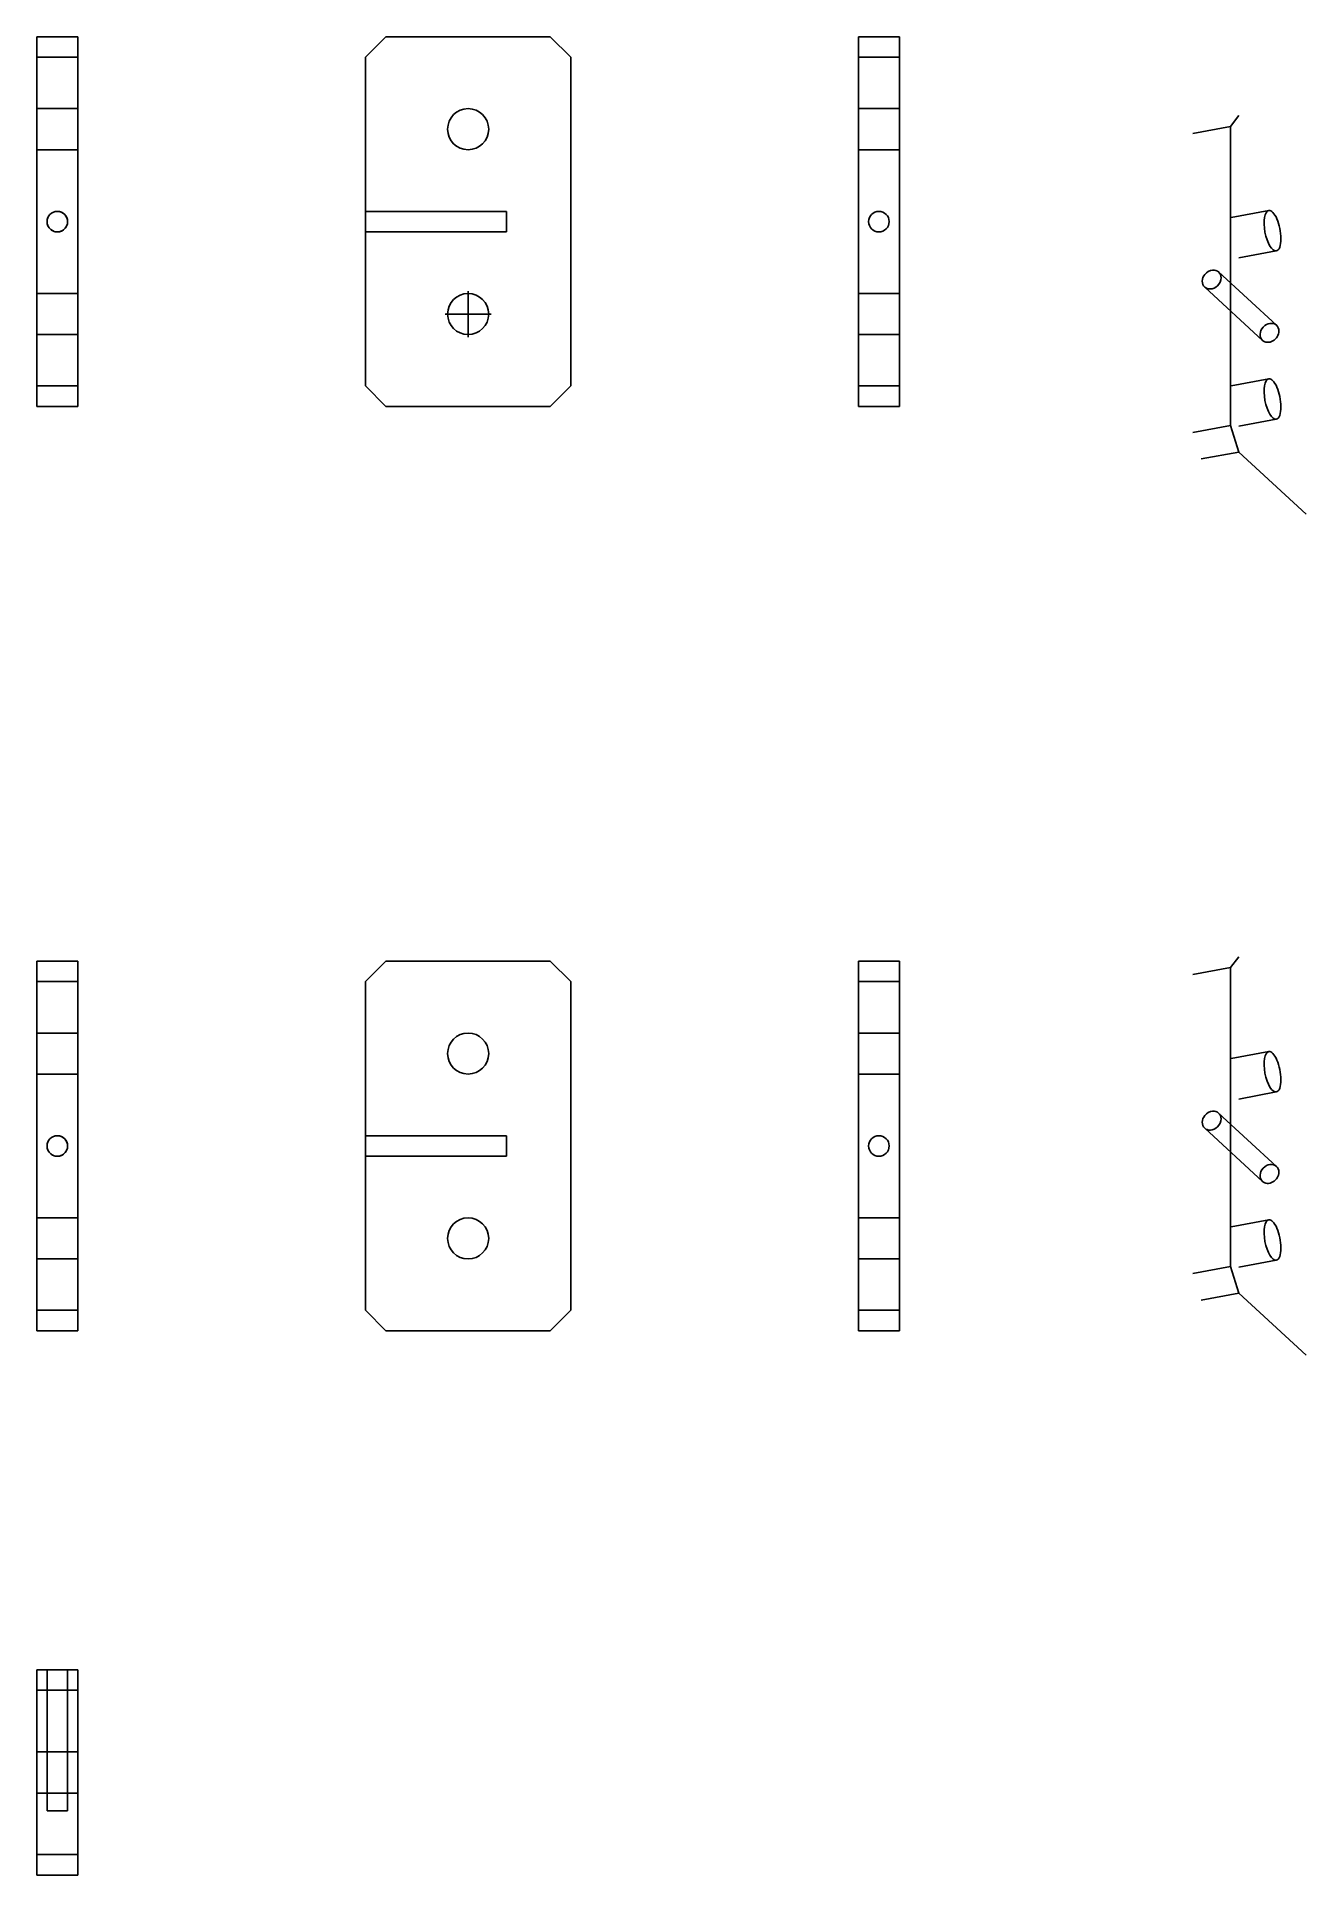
# Model space of a CAD drawing. Extents: x 0 to 155, y 0 to 224.
import ezdxf

# ---------------------------------------------------------------- set-up
doc = ezdxf.new("R2010")
doc.units = 0
doc.layers.get('0').update_dxf_attribs({"linetype": 'CONTINUOUS'})

msp = doc.modelspace()

# ---------------------------------------------------------------- linework, layer by layer
at = {"color": 253}
for p, q in [((0.08, 221.33), (0.08, 223.83)), ((5.08, 223.83), (0.08, 223.83)), ((5.08, 221.33), (5.08, 223.83)), ((40.08, 221.33), (42.58, 223.83)), ((62.58, 223.83), (42.58, 223.83)), ((65.08, 221.33), (62.58, 223.83)), ((105.08, 223.83), (100.08, 223.83)), ((100.08, 221.33), (100.08, 223.83)), ((105.08, 221.33), (105.08, 223.83)), ((0.08, 181.33), (0.08, 221.33)), ((5.08, 221.33), (0.08, 221.33)), ((5.08, 181.33), (5.08, 221.33)), ((40.08, 181.33), (40.08, 221.33)), ((65.08, 181.33), (65.08, 221.33)), ((105.08, 221.33), (100.08, 221.33)), ((100.08, 181.33), (100.08, 221.33)), ((105.08, 181.33), (105.08, 221.33)), ((0.08, 212.58), (0.08, 215.08)), ((0.08, 215.08), (0.08, 210.08)), ((5.08, 215.08), (0.08, 215.08)), ((5.08, 212.58), (5.08, 215.08)), ((5.08, 215.08), (5.08, 210.08)), ((100.08, 212.58), (100.08, 215.08)), ((100.08, 215.08), (100.08, 210.08)), ((100.08, 215.08), (105.08, 215.08)), ((105.08, 212.58), (105.08, 215.08)), ((105.08, 215.08), (105.08, 210.08)), ((0.08, 210.08), (0.08, 212.58)), ((5.08, 210.08), (5.08, 212.58)), ((100.08, 210.08), (100.08, 212.58)), ((105.08, 210.08), (105.08, 212.58)), ((145.36, 212.91), (140.8, 212.05)), ((145.36, 212.91), (146.38, 214.23)), ((145.36, 176.51), (145.36, 212.91)), ((5.08, 210.08), (0.08, 210.08)), ((100.08, 210.08), (105.08, 210.08)), ((57.23, 202.58), (40.08, 202.58)), ((150.03, 202.67), (145.47, 201.82)), ((57.23, 200.08), (40.08, 200.08)), ((150.95, 197.76), (146.39, 196.91)), ((150.96, 188.71), (143.93, 195.2)), ((0.08, 190.08), (0.08, 192.58)), ((0.08, 192.58), (0.08, 187.58)), ((5.08, 192.58), (0.08, 192.58)), ((5.08, 190.08), (5.08, 192.58)), ((5.08, 192.58), (5.08, 187.58)), ((100.08, 190.08), (100.08, 192.58)), ((100.08, 192.58), (100.08, 187.58)), ((100.08, 192.58), (105.08, 192.58)), ((105.08, 190.08), (105.08, 192.58)), ((105.08, 192.58), (105.08, 187.58)), ((149.27, 186.88), (142.23, 193.36)), ((0.08, 187.58), (0.08, 190.08)), ((5.08, 187.58), (5.08, 190.08)), ((100.08, 187.58), (100.08, 190.08)), ((105.08, 187.58), (105.08, 190.08)), ((5.08, 187.58), (0.08, 187.58)), ((100.08, 187.58), (105.08, 187.58)), ((0.08, 181.33), (0.08, 178.83)), ((5.08, 181.33), (0.08, 181.33)), ((5.08, 181.33), (5.08, 178.83)), ((40.08, 181.33), (42.58, 178.83)), ((65.08, 181.33), (62.58, 178.83)), ((105.08, 181.33), (100.08, 181.33)), ((100.08, 181.33), (100.08, 178.83)), ((105.08, 181.33), (105.08, 178.83)), ((150.03, 182.2), (145.47, 181.35)), ((5.08, 178.83), (0.08, 178.83)), ((62.58, 178.83), (42.58, 178.83)), ((105.08, 178.83), (100.08, 178.83)), ((150.95, 177.28), (146.39, 176.43)), ((145.36, 176.51), (140.8, 175.66)), ((145.36, 176.51), (146.38, 173.29)), ((146.38, 173.29), (141.82, 172.44)), ((154.59, 165.72), (146.38, 173.29)), ((0.08, 108.83), (0.08, 111.33)), ((5.08, 111.33), (0.08, 111.33)), ((5.08, 108.83), (5.08, 111.33)), ((40.08, 108.83), (42.58, 111.33)), ((62.58, 111.33), (42.58, 111.33)), ((65.08, 108.83), (62.58, 111.33)), ((105.08, 111.33), (100.08, 111.33)), ((100.08, 108.83), (100.08, 111.33)), ((105.08, 108.83), (105.08, 111.33)), ((145.36, 110.54), (140.8, 109.69)), ((145.36, 110.54), (146.38, 111.87)), ((145.36, 74.15), (145.36, 110.54)), ((0.08, 68.83), (0.08, 108.83)), ((5.08, 108.83), (0.08, 108.83)), ((5.08, 68.83), (5.08, 108.83)), ((40.08, 68.83), (40.08, 108.83)), ((65.08, 68.83), (65.08, 108.83)), ((105.08, 108.83), (100.08, 108.83)), ((100.08, 68.83), (100.08, 108.83)), ((105.08, 68.83), (105.08, 108.83)), ((0.08, 100.08), (0.08, 102.58)), ((0.08, 102.58), (0.08, 97.58)), ((5.08, 102.58), (0.08, 102.58)), ((5.08, 100.08), (5.08, 102.58)), ((5.08, 102.58), (5.08, 97.58)), ((100.08, 100.08), (100.08, 102.58)), ((100.08, 102.58), (100.08, 97.58)), ((100.08, 102.58), (105.08, 102.58)), ((105.08, 100.08), (105.08, 102.58)), ((105.08, 102.58), (105.08, 97.58)), ((0.08, 97.58), (0.08, 100.08)), ((5.08, 97.58), (5.08, 100.08)), ((100.08, 97.58), (100.08, 100.08)), ((105.08, 97.58), (105.08, 100.08)), ((150.03, 100.31), (145.47, 99.46)), ((5.08, 97.58), (0.08, 97.58)), ((100.08, 97.58), (105.08, 97.58)), ((150.95, 95.4), (146.39, 94.54)), ((150.96, 86.35), (143.93, 92.84)), ((57.23, 90.08), (40.08, 90.08)), ((149.27, 84.51), (142.23, 91)), ((57.23, 87.58), (40.08, 87.58)), ((0.08, 77.58), (0.08, 80.08)), ((0.08, 80.08), (0.08, 75.08)), ((5.08, 80.08), (0.08, 80.08)), ((5.08, 77.58), (5.08, 80.08)), ((5.08, 80.08), (5.08, 75.08)), ((100.08, 77.58), (100.08, 80.08)), ((100.08, 80.08), (100.08, 75.08)), ((100.08, 80.08), (105.08, 80.08)), ((105.08, 77.58), (105.08, 80.08)), ((105.08, 80.08), (105.08, 75.08)), ((150.03, 79.84), (145.47, 78.99)), ((0.08, 75.08), (0.08, 77.58)), ((5.08, 75.08), (5.08, 77.58)), ((100.08, 75.08), (100.08, 77.58)), ((105.08, 75.08), (105.08, 77.58)), ((5.08, 75.08), (0.08, 75.08)), ((100.08, 75.08), (105.08, 75.08)), ((145.36, 74.15), (140.8, 73.3)), ((145.36, 74.15), (146.38, 70.93)), ((150.95, 74.92), (146.39, 74.07)), ((146.38, 70.93), (141.82, 70.08)), ((154.59, 63.36), (146.38, 70.93)), ((0.08, 68.83), (0.08, 66.33)), ((5.08, 68.83), (0.08, 68.83)), ((5.08, 68.83), (5.08, 66.33)), ((40.08, 68.83), (42.58, 66.33)), ((65.08, 68.83), (62.58, 66.33)), ((105.08, 68.83), (100.08, 68.83)), ((100.08, 68.83), (100.08, 66.33)), ((105.08, 68.83), (105.08, 66.33)), ((5.08, 66.33), (0.08, 66.33)), ((62.58, 66.33), (42.58, 66.33)), ((105.08, 66.33), (100.08, 66.33)), ((0.08, 25.08), (0.08, 22.58)), ((0.08, 25.08), (0.08, 22.58)), ((5.08, 25.08), (0.08, 25.08)), ((5.08, 25.08), (0.08, 25.08)), ((0.08, 25.08), (0.08, 22.58)), ((5.08, 25.08), (0.08, 25.08)), ((1.33, 7.93), (1.33, 25.08)), ((1.33, 7.93), (1.33, 25.08)), ((3.83, 7.93), (3.83, 25.08)), ((3.83, 7.93), (3.83, 25.08)), ((5.08, 25.08), (5.08, 22.58)), ((5.08, 25.08), (5.08, 22.58)), ((5.08, 25.08), (5.08, 22.58)), ((0.08, 22.58), (0.08, 2.58)), ((0.08, 22.58), (0.08, 2.58)), ((5.08, 22.58), (0.08, 22.58)), ((5.08, 22.58), (0.08, 22.58)), ((0.08, 22.58), (0.08, 2.58)), ((5.08, 22.58), (0.08, 22.58)), ((5.08, 2.58), (5.08, 22.58)), ((5.08, 2.58), (5.08, 22.58)), ((5.08, 2.58), (5.08, 22.58)), ((0.08, 10.08), (0.08, 15.08)), ((0.08, 15.08), (0.08, 10.08)), ((0.08, 10.08), (0.08, 15.08)), ((0.08, 15.08), (0.08, 10.08)), ((0.08, 10.08), (0.08, 15.08)), ((0.08, 15.08), (0.08, 10.08)), ((0.08, 10.08), (0.08, 15.08)), ((0.08, 15.08), (0.08, 10.08)), ((5.08, 15.08), (0.08, 15.08)), ((5.08, 15.08), (0.08, 15.08)), ((5.08, 15.08), (0.08, 15.08)), ((5.08, 15.08), (0.08, 15.08)), ((5.08, 10.08), (5.08, 15.08)), ((5.08, 15.08), (5.08, 10.08)), ((5.08, 10.08), (5.08, 15.08)), ((5.08, 15.08), (5.08, 10.08)), ((5.08, 10.08), (5.08, 15.08)), ((5.08, 15.08), (5.08, 10.08)), ((5.08, 10.08), (5.08, 15.08)), ((5.08, 15.08), (5.08, 10.08)), ((0.08, 10.08), (5.08, 10.08)), ((0.08, 10.08), (5.08, 10.08)), ((0.08, 10.08), (5.08, 10.08)), ((0.08, 10.08), (5.08, 10.08)), ((3.83, 7.93), (1.33, 7.93)), ((1.33, 7.93), (3.83, 7.93)), ((3.83, 7.93), (1.33, 7.93)), ((1.33, 7.93), (3.83, 7.93)), ((0.08, 0.08), (0.08, 2.58)), ((0.08, 0.08), (0.08, 2.58)), ((0.08, 2.58), (5.08, 2.58)), ((0.08, 2.58), (5.08, 2.58)), ((0.08, 0.08), (0.08, 2.58)), ((0.08, 2.58), (5.08, 2.58)), ((5.08, 0.08), (5.08, 2.58)), ((5.08, 0.08), (5.08, 2.58)), ((5.08, 0.08), (5.08, 2.58)), ((0.08, 0.08), (5.08, 0.08)), ((0.08, 0.08), (5.08, 0.08)), ((0.08, 0.08), (5.08, 0.08))]:
    msp.add_line(p, q, dxfattribs=at)
at = {"color": 0}
for p, q in [((52.58, 187.28), (52.58, 192.88)), ((52.58, 187.28), (52.58, 192.88)), ((55.38, 190.08), (49.78, 190.08)), ((55.38, 190.08), (49.78, 190.08))]:
    msp.add_line(p, q, dxfattribs=at)
at = {"color": 253}
for points in [[(50.08, 212.58), (50.08, 213.96), (51.2, 215.08), (52.58, 215.08)], [(52.58, 215.08), (53.96, 215.08), (55.08, 213.96), (55.08, 212.58)], [(52.58, 210.08), (51.2, 210.08), (50.08, 211.19), (50.08, 212.58)], [(55.08, 212.58), (55.08, 211.19), (53.96, 210.08), (52.58, 210.08)], [(2.58, 202.58), (1.89, 202.58), (1.33, 202.02), (1.33, 201.33)], [(1.33, 201.36), (1.33, 201.66), (1.46, 201.96), (1.66, 202.18)], [(1.66, 202.18), (1.92, 202.46), (2.31, 202.61), (2.69, 202.57)], [(3.83, 201.33), (3.83, 202.02), (3.27, 202.58), (2.58, 202.58)], [(2.69, 202.57), (2.99, 202.55), (3.28, 202.41), (3.49, 202.18)], [(3.49, 202.18), (3.7, 201.95), (3.83, 201.64), (3.83, 201.33)], [(40.08, 202.18), (40.08, 202.43), (40.08, 202.58), (40.08, 202.58)], [(40.08, 202.58), (40.08, 202.58), (40.08, 202.43), (40.08, 202.18)], [(40.08, 201.36), (40.08, 201.66), (40.08, 201.96), (40.08, 202.18)], [(40.08, 202.18), (40.08, 201.95), (40.08, 201.64), (40.08, 201.33)], [(57.23, 201.33), (57.23, 202.02), (57.23, 202.58), (57.23, 202.58)], [(57.23, 202.58), (57.23, 202.58), (57.23, 202.02), (57.23, 201.33)], [(102.58, 202.58), (101.89, 202.58), (101.33, 202.02), (101.33, 201.33)], [(103.83, 201.33), (103.83, 202.02), (103.27, 202.58), (102.58, 202.58)], [(150.03, 202.67), (149.52, 202.58), (149.32, 201.4), (149.57, 200.04)], [(151.03, 201.65), (150.72, 202.35), (150.35, 202.73), (150.03, 202.67)], [(151.51, 199.27), (151.51, 200.06), (151.33, 200.96), (151.03, 201.65)], [(1.79, 200.36), (1.49, 200.6), (1.31, 200.98), (1.33, 201.36)], [(1.33, 201.33), (1.33, 200.63), (1.89, 200.08), (2.58, 200.08)], [(2.64, 200.08), (2.33, 200.06), (2.02, 200.16), (1.79, 200.36)], [(2.58, 200.08), (3.27, 200.08), (3.83, 200.63), (3.83, 201.33)], [(3.35, 200.34), (3.15, 200.19), (2.9, 200.09), (2.64, 200.08)], [(3.83, 201.33), (3.83, 200.95), (3.65, 200.57), (3.35, 200.34)], [(40.08, 200.52), (40.08, 200.75), (40.08, 201.05), (40.08, 201.36)], [(40.08, 201.33), (40.08, 200.95), (40.08, 200.57), (40.08, 200.34)], [(40.08, 200.08), (40.08, 200.07), (40.08, 200.24), (40.08, 200.52)], [(40.08, 200.34), (40.08, 200.17), (40.08, 200.08), (40.08, 200.08)], [(57.23, 201.33), (57.23, 200.63), (57.23, 200.08), (57.23, 200.08)], [(57.23, 200.08), (57.23, 200.08), (57.23, 200.63), (57.23, 201.33)], [(101.33, 201.33), (101.33, 200.63), (101.89, 200.08), (102.58, 200.08)], [(102.58, 200.08), (103.27, 200.08), (103.83, 200.63), (103.83, 201.33)], [(149.57, 200.04), (149.82, 198.69), (150.44, 197.66), (150.95, 197.76)], [(150.95, 197.76), (151.29, 197.82), (151.51, 198.41), (151.51, 199.27)], [(141.94, 194.1), (141.94, 194.38), (142.06, 194.67), (142.25, 194.91)], [(142.25, 194.91), (142.48, 195.2), (142.84, 195.4), (143.18, 195.43)], [(143.18, 195.43), (143.46, 195.46), (143.74, 195.38), (143.93, 195.2)], [(143.93, 195.2), (144.11, 195.03), (144.22, 194.77), (144.22, 194.5)], [(50.08, 190.08), (50.08, 191.46), (51.2, 192.58), (52.58, 192.58)], [(52.58, 192.58), (53.96, 192.58), (55.08, 191.46), (55.08, 190.08)], [(142.23, 193.36), (142.04, 193.54), (141.93, 193.81), (141.94, 194.1)], [(142.92, 193.13), (142.66, 193.11), (142.41, 193.2), (142.23, 193.36)], [(143.78, 193.52), (143.54, 193.28), (143.22, 193.14), (142.92, 193.13)], [(144.22, 194.5), (144.22, 194.15), (144.06, 193.78), (143.78, 193.52)], [(52.58, 187.58), (51.2, 187.58), (50.08, 188.7), (50.08, 190.08)], [(55.08, 190.08), (55.08, 188.7), (53.96, 187.58), (52.58, 187.58)], [(149.35, 188.5), (148.89, 187.99), (148.85, 187.26), (149.27, 186.88)], [(150.96, 188.71), (150.54, 189.1), (149.82, 189), (149.35, 188.5)], [(150.53, 186.81), (150.97, 187.06), (151.26, 187.54), (151.26, 188.01)], [(151.26, 188.01), (151.26, 188.29), (151.15, 188.54), (150.96, 188.71)], [(149.27, 186.88), (149.59, 186.58), (150.08, 186.56), (150.53, 186.81)], [(150.03, 182.2), (149.52, 182.1), (149.32, 180.93), (149.57, 179.57)], [(151.03, 181.18), (150.72, 181.87), (150.35, 182.26), (150.03, 182.2)], [(149.57, 179.57), (149.82, 178.21), (150.44, 177.19), (150.95, 177.28)], [(151.51, 178.8), (151.51, 179.59), (151.33, 180.49), (151.03, 181.18)], [(150.95, 177.28), (151.29, 177.35), (151.51, 177.94), (151.51, 178.8)], [(50.08, 100.08), (50.08, 101.46), (51.2, 102.58), (52.58, 102.58)], [(52.58, 102.58), (53.96, 102.58), (55.08, 101.46), (55.08, 100.08)], [(52.58, 97.58), (51.2, 97.58), (50.08, 98.7), (50.08, 100.08)], [(55.08, 100.08), (55.08, 98.7), (53.96, 97.58), (52.58, 97.58)], [(150.03, 100.31), (149.52, 100.22), (149.32, 99.04), (149.57, 97.68)], [(151.03, 99.29), (150.72, 99.98), (150.35, 100.37), (150.03, 100.31)], [(151.51, 96.91), (151.51, 97.7), (151.33, 98.6), (151.03, 99.29)], [(149.57, 97.68), (149.82, 96.32), (150.44, 95.3), (150.95, 95.4)], [(150.95, 95.4), (151.29, 95.46), (151.51, 96.05), (151.51, 96.91)], [(141.94, 91.74), (141.94, 92.01), (142.06, 92.31), (142.25, 92.54)], [(142.25, 92.54), (142.48, 92.84), (142.84, 93.04), (143.18, 93.07)], [(143.18, 93.07), (143.46, 93.1), (143.74, 93.02), (143.93, 92.84)], [(144.22, 92.13), (144.22, 91.79), (144.06, 91.42), (143.78, 91.16)], [(143.93, 92.84), (144.11, 92.67), (144.22, 92.41), (144.22, 92.13)], [(2.58, 90.08), (1.89, 90.08), (1.33, 89.52), (1.33, 88.83)], [(1.33, 88.86), (1.33, 89.16), (1.46, 89.46), (1.66, 89.68)], [(1.66, 89.68), (1.92, 89.96), (2.31, 90.11), (2.69, 90.07)], [(3.83, 88.83), (3.83, 89.52), (3.27, 90.08), (2.58, 90.08)], [(2.69, 90.07), (2.99, 90.05), (3.28, 89.9), (3.49, 89.68)], [(3.49, 89.68), (3.7, 89.45), (3.83, 89.14), (3.83, 88.83)], [(40.08, 89.68), (40.08, 89.93), (40.08, 90.08), (40.08, 90.08)], [(40.08, 90.08), (40.08, 90.08), (40.08, 89.93), (40.08, 89.68)], [(40.08, 88.86), (40.08, 89.16), (40.08, 89.46), (40.08, 89.68)], [(40.08, 89.68), (40.08, 89.45), (40.08, 89.14), (40.08, 88.83)], [(57.23, 88.83), (57.23, 89.52), (57.23, 90.08), (57.23, 90.08)], [(57.23, 90.08), (57.23, 90.08), (57.23, 89.52), (57.23, 88.83)], [(102.58, 90.08), (101.89, 90.08), (101.33, 89.52), (101.33, 88.83)], [(103.83, 88.83), (103.83, 89.52), (103.27, 90.08), (102.58, 90.08)], [(142.23, 91), (142.04, 91.18), (141.93, 91.45), (141.94, 91.74)], [(142.92, 90.76), (142.66, 90.75), (142.41, 90.84), (142.23, 91)], [(143.78, 91.16), (143.54, 90.92), (143.22, 90.78), (142.92, 90.76)], [(1.79, 87.86), (1.49, 88.1), (1.31, 88.48), (1.33, 88.86)], [(1.33, 88.83), (1.33, 88.14), (1.89, 87.58), (2.58, 87.58)], [(2.64, 87.58), (2.33, 87.56), (2.02, 87.66), (1.79, 87.86)], [(2.58, 87.58), (3.27, 87.58), (3.83, 88.14), (3.83, 88.83)], [(3.35, 87.84), (3.15, 87.68), (2.9, 87.59), (2.64, 87.58)], [(3.83, 88.83), (3.83, 88.45), (3.65, 88.07), (3.35, 87.84)], [(40.08, 88.02), (40.08, 88.25), (40.08, 88.55), (40.08, 88.86)], [(40.08, 88.83), (40.08, 88.45), (40.08, 88.07), (40.08, 87.84)], [(40.08, 87.58), (40.08, 87.57), (40.08, 87.74), (40.08, 88.02)], [(40.08, 87.84), (40.08, 87.67), (40.08, 87.58), (40.08, 87.58)], [(57.23, 88.83), (57.23, 88.14), (57.23, 87.58), (57.23, 87.58)], [(57.23, 87.58), (57.23, 87.58), (57.23, 88.14), (57.23, 88.83)], [(101.33, 88.83), (101.33, 88.14), (101.89, 87.58), (102.58, 87.58)], [(102.58, 87.58), (103.27, 87.58), (103.83, 88.14), (103.83, 88.83)], [(149.35, 86.14), (148.89, 85.63), (148.85, 84.9), (149.27, 84.51)], [(150.96, 86.35), (150.54, 86.74), (149.82, 86.64), (149.35, 86.14)], [(150.53, 84.45), (150.97, 84.7), (151.26, 85.17), (151.26, 85.64)], [(151.26, 85.64), (151.26, 85.93), (151.15, 86.18), (150.96, 86.35)], [(149.27, 84.51), (149.59, 84.22), (150.08, 84.2), (150.53, 84.45)], [(50.08, 77.58), (50.08, 78.96), (51.2, 80.08), (52.58, 80.08)], [(52.58, 80.08), (53.96, 80.08), (55.08, 78.96), (55.08, 77.58)], [(150.03, 79.84), (149.52, 79.74), (149.32, 78.57), (149.57, 77.21)], [(151.03, 78.82), (150.72, 79.51), (150.35, 79.9), (150.03, 79.84)], [(151.51, 76.44), (151.51, 77.22), (151.33, 78.13), (151.03, 78.82)], [(52.58, 75.08), (51.2, 75.08), (50.08, 76.2), (50.08, 77.58)], [(55.08, 77.58), (55.08, 76.2), (53.96, 75.08), (52.58, 75.08)], [(149.57, 77.21), (149.82, 75.85), (150.44, 74.83), (150.95, 74.92)], [(150.95, 74.92), (151.29, 74.99), (151.51, 75.57), (151.51, 76.44)], [(1.79, 25.08), (1.5, 25.08), (1.32, 25.08), (1.33, 25.08)], [(1.33, 25.08), (1.32, 25.08), (1.45, 25.08), (1.66, 25.08)], [(1.79, 25.08), (1.5, 25.08), (1.32, 25.08), (1.33, 25.08)], [(1.33, 25.08), (1.32, 25.08), (1.45, 25.08), (1.66, 25.08)], [(1.66, 25.08), (1.87, 25.08), (2.16, 25.08), (2.47, 25.08)], [(1.66, 25.08), (1.87, 25.08), (2.16, 25.08), (2.47, 25.08)], [(2.64, 25.08), (2.33, 25.08), (2.02, 25.08), (1.79, 25.08)], [(2.64, 25.08), (2.33, 25.08), (2.02, 25.08), (1.79, 25.08)], [(2.47, 25.08), (2.84, 25.08), (3.23, 25.08), (3.49, 25.08)], [(2.47, 25.08), (2.84, 25.08), (3.23, 25.08), (3.49, 25.08)], [(3.35, 25.08), (3.15, 25.08), (2.9, 25.08), (2.64, 25.08)], [(3.35, 25.08), (3.15, 25.08), (2.9, 25.08), (2.64, 25.08)], [(3.83, 25.08), (3.83, 25.08), (3.65, 25.08), (3.35, 25.08)], [(3.83, 25.08), (3.83, 25.08), (3.65, 25.08), (3.35, 25.08)], [(3.49, 25.08), (3.7, 25.08), (3.83, 25.08), (3.83, 25.08)], [(3.49, 25.08), (3.7, 25.08), (3.83, 25.08), (3.83, 25.08)]]:
    msp.add_open_spline(points, degree=3, dxfattribs=at)

doc.saveas('drawing.dxf')
